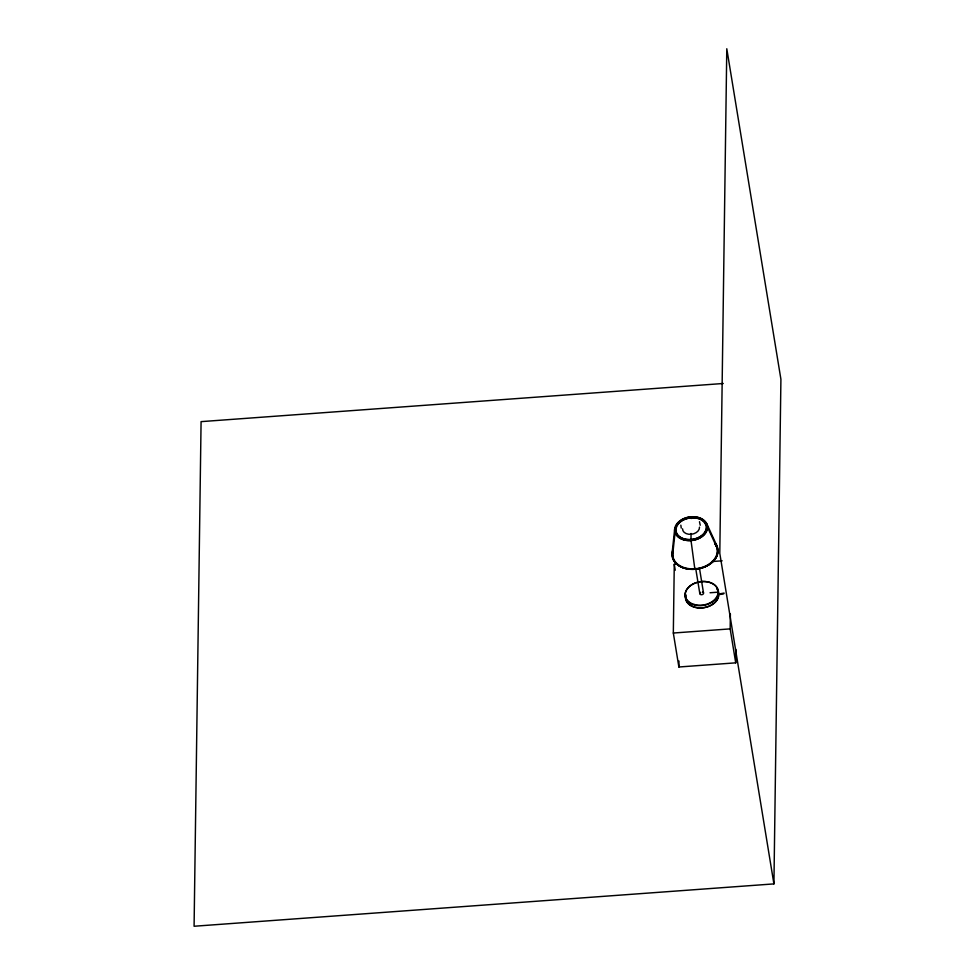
<?xml version="1.0" encoding="UTF-8"?>
<svg xmlns="http://www.w3.org/2000/svg" width="975" height="975" viewBox="0 0 975 975"><rect width="100%" height="100%" fill="white"/><g stroke="black" fill="none" stroke-linecap="round" stroke-linejoin="round"><path stroke-width="1.46" d="M735.906 649.399L735.723 662.842L678.88 666.997L673.323 633.031L674.273 564.306L677.272 564.086M678.88 666.997L678.966 661.013M691.043 533.483L690.995 540.394L694.846 569.12M691.251 518.529L691.336 517.737M735.723 662.842L730.165 628.887L730.372 613.945M773.918 883.898L780.914 379.275L726.789 48.75L719.794 553.361L773.918 883.898L194.086 926.25L201.082 421.639L723.243 383.492M680.855 525.172L681.245 528.097M700.221 525.245L699.477 521.71M672.031 553.776L674.639 529.401M675.224 530.924L672.848 553.203M723.718 593.824L720.354 594.457M724.108 593.056L720.269 593.763M711.677 561.576L722.146 560.808M710.044 592.763L718.112 592.166M673.323 633.031L730.165 628.887M706.729 523.66L716.893 545.756M706.375 524.684L716.406 546.5M699.392 567.694L703.499 592.873M695.687 568.327L699.831 593.629M674.273 564.306L675.248 570.217M718.209 592.386A16.526 11.724 -9.3 0 1 702.561 607.839A16.526 11.724 -9.3 0 1 685.912 595.579M716.857 589.022A16.831 11.944 -9.3 0 1 704.316 607.596A16.831 11.944 -9.3 0 1 685.803 594.494M715.345 543.282A23.168 16.441 -9.3 0 1 697.271 568.998A22.876 16.234 -9.3 0 1 673.335 549.937M673.006 549.644A23.168 16.441 -9.3 0 0 697.271 568.998A22.876 16.234 -9.3 0 0 715.126 543.66M714.955 544.001A22.425 15.917 -9.3 0 1 698.076 568.401A22.425 15.917 -9.3 0 1 673.177 551.472M715.248 544.062A22.718 16.124 -9.3 0 1 697.32 568.925A22.718 16.124 -9.3 0 1 673.298 550.436M699.489 527.146A8.543 6.057 -9.3 0 1 691.238 534.276A8.543 6.057 -9.3 0 1 682.537 528.816M702.487 592.081A1.889 1.341 -9.3 0 1 703.231 594.007A1.889 1.341 -9.3 0 1 700.391 594.433A1.889 1.341 -9.3 0 1 700.586 592.373M694.371 604.524A16.526 11.724 -9.3 0 0 718.075 591.325A16.526 11.724 -9.3 0 0 692.628 584.257A16.831 11.944 -9.3 0 0 694.273 604.939A16.831 11.944 -9.3 0 0 718.417 591.496A16.831 11.944 -9.3 0 0 692.494 584.293A16.526 11.724 -9.3 0 0 694.371 604.524M683.999 538.883A15.844 11.237 -9.3 0 0 706.729 526.244A15.844 11.237 -9.3 0 0 682.329 519.468A15.844 11.237 -9.3 0 0 683.999 538.883M683.743 539.821A16.587 11.761 -9.3 0 0 707.533 526.585A16.587 11.761 -9.3 0 0 681.988 519.48A16.587 11.761 -9.3 0 0 683.743 539.821M684.657 540.065A15.953 11.322 -9.3 0 0 706.948 526.756A15.953 11.322 -9.3 0 0 681.927 520.638A15.953 11.322 -9.3 0 0 684.657 540.065M684.889 539.126A15.21 10.798 -9.3 0 0 706.144 526.439A15.21 10.798 -9.3 0 0 682.281 520.613A15.21 10.798 -9.3 0 0 684.889 539.126"/></g></svg>
